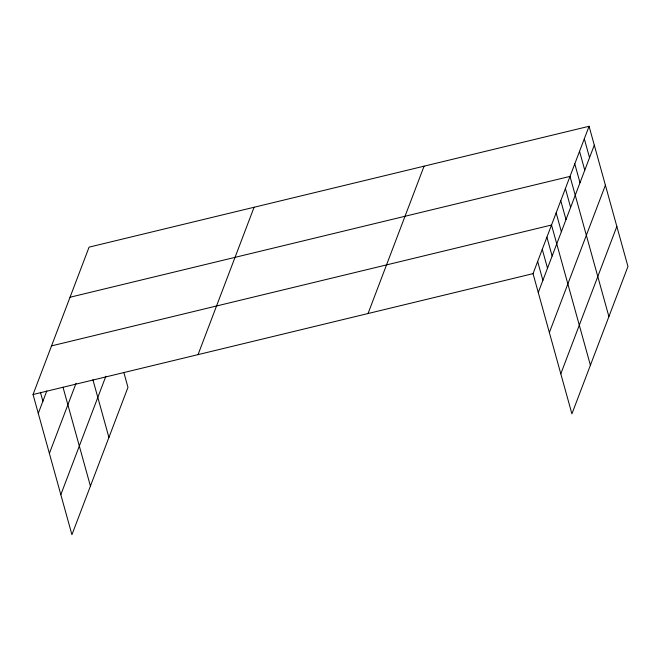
<?xml version="1.0" encoding="UTF-8"?>
<svg xmlns="http://www.w3.org/2000/svg" width="661" height="661" viewBox="0 0 661 661"><rect width="100%" height="100%" fill="white"/><g stroke="black" fill="none" stroke-linecap="round" stroke-linejoin="round"><path stroke-width="0.99" d="M123.904 372.705L127.97 387.354L71.933 534.716L33.05 394.51L89.086 247.14L589.067 126.284L627.95 266.49L571.914 413.86L533.03 273.646L589.067 126.284M38.28 413.373L46.815 390.932M49.385 453.421L76.056 383.281M60.829 494.676L105.876 376.216M198.044 354.627L254.08 207.257M368.037 313.529L424.073 166.167M538.261 292.517L594.297 145.147M549.365 332.557L605.402 185.196M560.809 373.812L616.845 226.45M70.033 297.243L570.013 176.388L608.897 316.594M51.541 345.877L551.522 225.021L590.405 365.227M33.05 394.51L533.03 273.646M584.307 138.81L589.538 157.673M579.54 151.336L584.77 170.199M574.781 163.862L580.011 182.725M565.395 188.542L570.625 207.414M560.768 200.704L565.998 219.568M556.149 212.859L561.379 231.73M546.903 237.175L552.133 256.047M542.276 249.337L547.506 268.201M537.657 261.492L542.888 280.363M92.912 379.736L108.916 437.458M63.002 387.206L90.425 486.083M40.428 392.279L42.907 401.219"/></g></svg>
